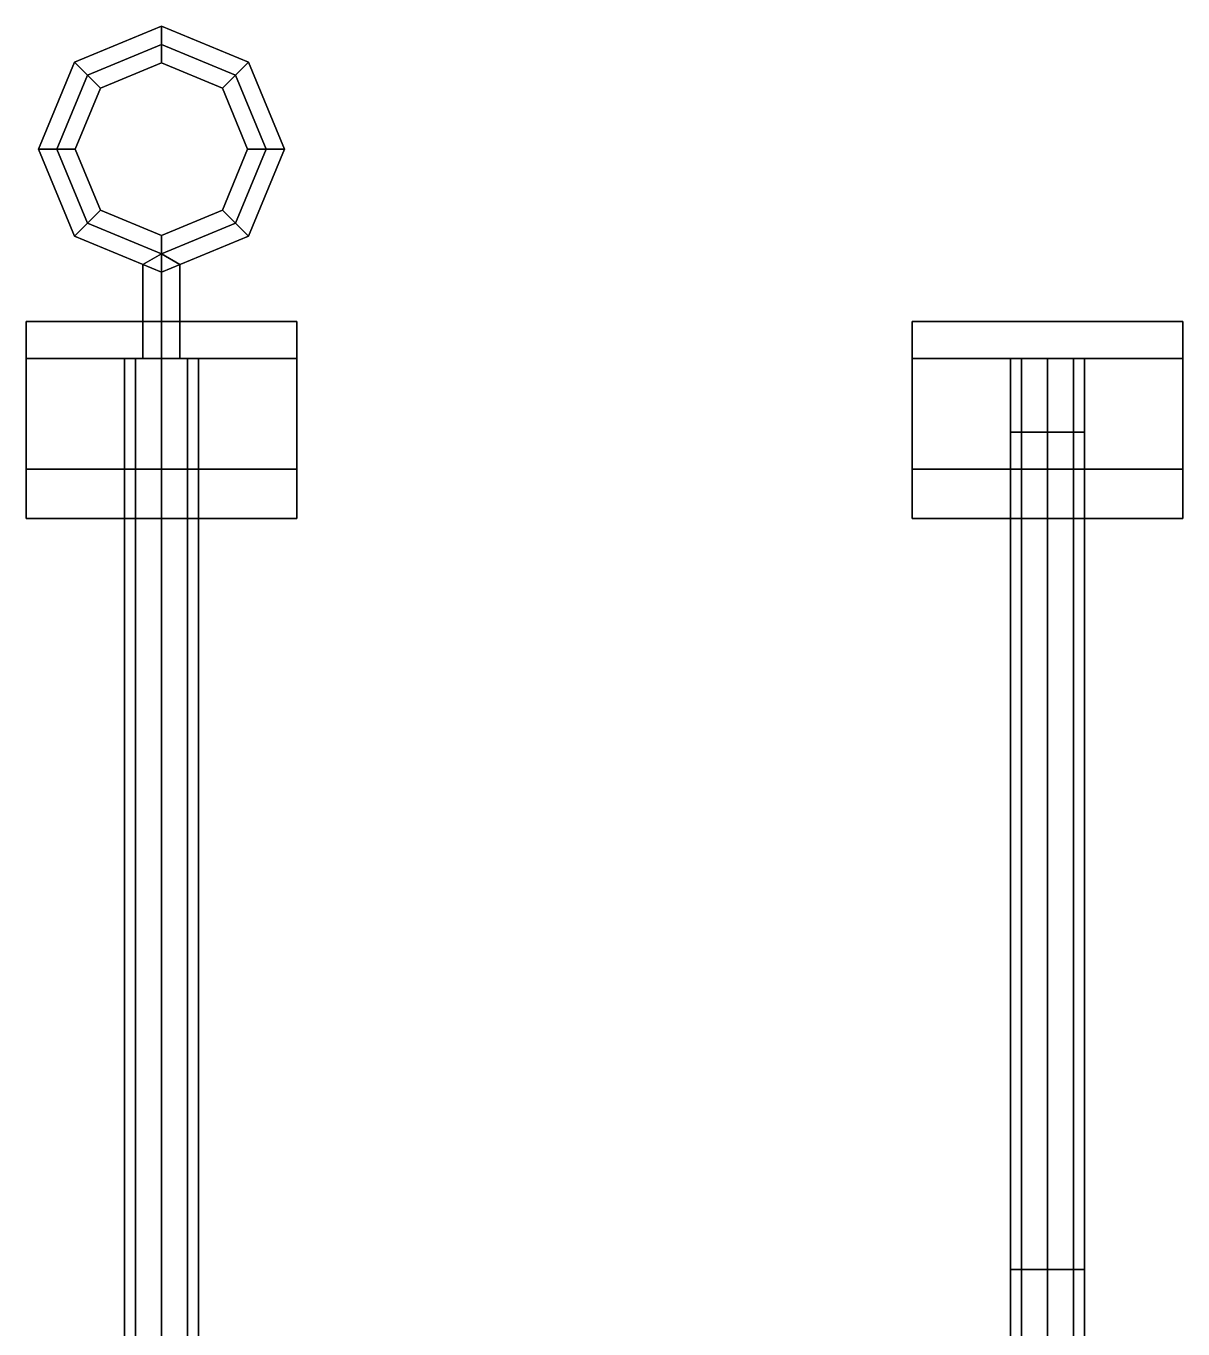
# Model space of a CAD drawing. Header units: millimetres. Extents: x -0.65 to 1, y -1.13 to 8.58.
# Drawn here: x -0.47 to 0.47, y 0.982 to 2.04 of the extents above; entities that cross this region are included whole.
import ezdxf

# ---------------------------------------------------------------- set-up
doc = ezdxf.new("R2010")
doc.units = ezdxf.units.MM
doc.layers.add('trail1', color=5, linetype='Continuous')
doc.layers.add('trail2', color=3, linetype='Continuous')

msp = doc.modelspace()

# ---------------------------------------------------------------- linework, layer by layer
at = {"layer": 'trail1'}
for points in [[(0.25, 1.8, 0.25), (0.25, 1.68, 0.17), (0.25, 1.64, 0.2), (0.25, 1.77, 0.28)], [(0.47, 1.77, 0.28), (0.47, 1.8, 0.25), (0.25, 1.8, 0.25), (0.25, 1.77, 0.28)], [(0.47, 1.8, 0.25), (0.47, 1.68, 0.17), (0.25, 1.68, 0.17), (0.25, 1.8, 0.25)], [(0.47, 1.64, 0.2), (0.47, 1.68, 0.17), (0.47, 1.8, 0.25), (0.47, 1.77, 0.28)], [(0.25, 1.77, 0.28), (0.25, 1.64, 0.2), (0.47, 1.64, 0.2), (0.47, 1.77, 0.28)], [(0.3388, 1.77, 0.3312), (0.33, 1.77, 0.31), (0.33, 0.18, 0.31), (0.3388, 0.18, 0.3312)], [(0.33, 1.77, 0.31), (0.3388, 1.77, 0.2888), (0.3388, 0.18, 0.2888), (0.33, 0.18, 0.31)], [(0.33, 1.77, 0.31), (0.3812, 1.77, 0.3312), (0.39, 1.77, 0.31), (0.3388, 1.77, 0.2888)], [(0.3388, 1.77, 0.3312), (0.36, 1.77, 0.34), (0.3812, 1.77, 0.3312), (0.33, 1.77, 0.31)], [(0.36, 1.77, 0.34), (0.3388, 1.77, 0.3312), (0.3388, 0.18, 0.3312), (0.36, 0.18, 0.34)], [(0.3388, 1.77, 0.2888), (0.36, 1.77, 0.28), (0.36, 0.18, 0.28), (0.3388, 0.18, 0.2888)], [(0.3388, 1.77, 0.2888), (0.39, 1.77, 0.31), (0.3812, 1.77, 0.2888), (0.36, 1.77, 0.28)], [(0.3812, 1.77, 0.3312), (0.36, 1.77, 0.34), (0.36, 0.18, 0.34), (0.3812, 0.18, 0.3312)], [(0.36, 1.77, 0.28), (0.3812, 1.77, 0.2888), (0.3812, 0.18, 0.2888), (0.36, 0.18, 0.28)], [(0.39, 1.77, 0.31), (0.3812, 1.77, 0.3312), (0.3812, 0.18, 0.3312), (0.39, 0.18, 0.31)], [(0.3812, 1.77, 0.2888), (0.39, 1.77, 0.31), (0.39, 0.18, 0.31), (0.3812, 0.18, 0.2888)], [(0.3388, 1.71, 0.3912), (0.33, 1.71, 0.37), (0.33, 1.03, 0.37), (0.3388, 1.03, 0.3912)], [(0.33, 1.71, 0.37), (0.3388, 1.71, 0.3488), (0.3388, 1.03, 0.3488), (0.33, 1.03, 0.37)], [(0.3388, 1.71, 0.3912), (0.36, 1.71, 0.4), (0.3812, 1.71, 0.3912), (0.33, 1.71, 0.37)], [(0.33, 1.71, 0.37), (0.3812, 1.71, 0.3912), (0.39, 1.71, 0.37), (0.3388, 1.71, 0.3488)], [(0.36, 1.71, 0.4), (0.3388, 1.71, 0.3912), (0.3388, 1.03, 0.3912), (0.36, 1.03, 0.4)], [(0.3388, 1.71, 0.3488), (0.36, 1.71, 0.34), (0.36, 1.03, 0.34), (0.3388, 1.03, 0.3488)], [(0.3388, 1.71, 0.3488), (0.39, 1.71, 0.37), (0.3812, 1.71, 0.3488), (0.36, 1.71, 0.34)], [(0.3812, 1.71, 0.3912), (0.36, 1.71, 0.4), (0.36, 1.03, 0.4), (0.3812, 1.03, 0.3912)], [(0.36, 1.71, 0.34), (0.3812, 1.71, 0.3488), (0.3812, 1.03, 0.3488), (0.36, 1.03, 0.34)], [(0.39, 1.71, 0.37), (0.3812, 1.71, 0.3912), (0.3812, 1.03, 0.3912), (0.39, 1.03, 0.37)], [(0.3812, 1.71, 0.3488), (0.39, 1.71, 0.37), (0.39, 1.03, 0.37), (0.3812, 1.03, 0.3488)], [(0.25, 1.64, 0.2), (0.25, 1.68, 0.17), (0.47, 1.68, 0.17), (0.47, 1.64, 0.2)], [(0.33, 1.03, 0.37), (0.3812, 1.03, 0.3488), (0.39, 1.03, 0.37), (0.3388, 1.03, 0.3912)], [(0.3388, 1.03, 0.3488), (0.36, 1.03, 0.34), (0.3812, 1.03, 0.3488), (0.33, 1.03, 0.37)], [(0.3388, 1.03, 0.3912), (0.39, 1.03, 0.37), (0.3812, 1.03, 0.3912), (0.36, 1.03, 0.4)]]:
    msp.add_3dface(points, dxfattribs=at)
at = {"layer": 'trail2'}
for points in [[(-0.36, 2.025, 0.325), (-0.36, 2.04, 0.31), (-0.4307, 2.0107, 0.31), (-0.4201, 2.0001, 0.325)], [(-0.36, 2.04, 0.31), (-0.36, 2.025, 0.295), (-0.4201, 2.0001, 0.295), (-0.4307, 2.0107, 0.31)], [(-0.2999, 2.0001, 0.325), (-0.2893, 2.0107, 0.31), (-0.36, 2.04, 0.31), (-0.36, 2.025, 0.325)], [(-0.2893, 2.0107, 0.31), (-0.2999, 2.0001, 0.295), (-0.36, 2.025, 0.295), (-0.36, 2.04, 0.31)], [(-0.36, 2.025, 0.295), (-0.36, 2.01, 0.31), (-0.4095, 1.9895, 0.31), (-0.4201, 2.0001, 0.295)], [(-0.36, 2.01, 0.31), (-0.36, 2.025, 0.325), (-0.4201, 2.0001, 0.325), (-0.4095, 1.9895, 0.31)], [(-0.2999, 2.0001, 0.295), (-0.3105, 1.9895, 0.31), (-0.36, 2.01, 0.31), (-0.36, 2.025, 0.295)], [(-0.3105, 1.9895, 0.31), (-0.2999, 2.0001, 0.325), (-0.36, 2.025, 0.325), (-0.36, 2.01, 0.31)], [(-0.4201, 2.0001, 0.325), (-0.4307, 2.0107, 0.31), (-0.46, 1.94, 0.31), (-0.445, 1.94, 0.325)], [(-0.4307, 2.0107, 0.31), (-0.4201, 2.0001, 0.295), (-0.445, 1.94, 0.295), (-0.46, 1.94, 0.31)], [(-0.275, 1.94, 0.325), (-0.26, 1.94, 0.31), (-0.2893, 2.0107, 0.31), (-0.2999, 2.0001, 0.325)], [(-0.26, 1.94, 0.31), (-0.275, 1.94, 0.295), (-0.2999, 2.0001, 0.295), (-0.2893, 2.0107, 0.31)], [(-0.4201, 2.0001, 0.295), (-0.4095, 1.9895, 0.31), (-0.43, 1.94, 0.31), (-0.445, 1.94, 0.295)], [(-0.4095, 1.9895, 0.31), (-0.4201, 2.0001, 0.325), (-0.445, 1.94, 0.325), (-0.43, 1.94, 0.31)], [(-0.275, 1.94, 0.295), (-0.29, 1.94, 0.31), (-0.3105, 1.9895, 0.31), (-0.2999, 2.0001, 0.295)], [(-0.29, 1.94, 0.31), (-0.275, 1.94, 0.325), (-0.2999, 2.0001, 0.325), (-0.3105, 1.9895, 0.31)], [(-0.445, 1.94, 0.325), (-0.46, 1.94, 0.31), (-0.4307, 1.8693, 0.31), (-0.4201, 1.8799, 0.325)], [(-0.46, 1.94, 0.31), (-0.445, 1.94, 0.295), (-0.4201, 1.8799, 0.295), (-0.4307, 1.8693, 0.31)], [(-0.445, 1.94, 0.295), (-0.43, 1.94, 0.31), (-0.4095, 1.8905, 0.31), (-0.4201, 1.8799, 0.295)], [(-0.43, 1.94, 0.31), (-0.445, 1.94, 0.325), (-0.4201, 1.8799, 0.325), (-0.4095, 1.8905, 0.31)], [(-0.2999, 1.8799, 0.295), (-0.3105, 1.8905, 0.31), (-0.29, 1.94, 0.31), (-0.275, 1.94, 0.295)], [(-0.3105, 1.8905, 0.31), (-0.2999, 1.8799, 0.325), (-0.275, 1.94, 0.325), (-0.29, 1.94, 0.31)], [(-0.2999, 1.8799, 0.325), (-0.2893, 1.8693, 0.31), (-0.26, 1.94, 0.31), (-0.275, 1.94, 0.325)], [(-0.2893, 1.8693, 0.31), (-0.2999, 1.8799, 0.295), (-0.275, 1.94, 0.295), (-0.26, 1.94, 0.31)], [(-0.4201, 1.8799, 0.295), (-0.4095, 1.8905, 0.31), (-0.36, 1.87, 0.31), (-0.36, 1.855, 0.295)], [(-0.4095, 1.8905, 0.31), (-0.4201, 1.8799, 0.325), (-0.36, 1.855, 0.325), (-0.36, 1.87, 0.31)], [(-0.36, 1.855, 0.295), (-0.36, 1.87, 0.31), (-0.3105, 1.8905, 0.31), (-0.2999, 1.8799, 0.295)], [(-0.36, 1.87, 0.31), (-0.36, 1.855, 0.325), (-0.2999, 1.8799, 0.325), (-0.3105, 1.8905, 0.31)], [(-0.4201, 1.8799, 0.325), (-0.4307, 1.8693, 0.31), (-0.36, 1.84, 0.31), (-0.36, 1.855, 0.325)], [(-0.4307, 1.8693, 0.31), (-0.4201, 1.8799, 0.295), (-0.36, 1.855, 0.295), (-0.36, 1.84, 0.31)], [(-0.36, 1.855, 0.325), (-0.36, 1.84, 0.31), (-0.2893, 1.8693, 0.31), (-0.2999, 1.8799, 0.325)], [(-0.36, 1.84, 0.31), (-0.36, 1.855, 0.295), (-0.2999, 1.8799, 0.295), (-0.2893, 1.8693, 0.31)], [(-0.36, 1.855, 0.325), (-0.375, 1.8462, 0.31), (-0.375, 1.77, 0.31), (-0.36, 1.77, 0.325)], [(-0.375, 1.8462, 0.31), (-0.36, 1.855, 0.295), (-0.36, 1.77, 0.295), (-0.375, 1.77, 0.31)], [(-0.345, 1.8462, 0.31), (-0.36, 1.855, 0.325), (-0.36, 1.77, 0.325), (-0.345, 1.77, 0.31)], [(-0.36, 1.855, 0.295), (-0.345, 1.8462, 0.31), (-0.345, 1.77, 0.31), (-0.36, 1.77, 0.295)], [(-0.47, 1.8, 0.25), (-0.47, 1.68, 0.17), (-0.47, 1.64, 0.2), (-0.47, 1.77, 0.28)], [(-0.25, 1.8, 0.25), (-0.25, 1.68, 0.17), (-0.47, 1.68, 0.17), (-0.47, 1.8, 0.25)], [(-0.25, 1.77, 0.28), (-0.25, 1.8, 0.25), (-0.47, 1.8, 0.25), (-0.47, 1.77, 0.28)], [(-0.25, 1.64, 0.2), (-0.25, 1.68, 0.17), (-0.25, 1.8, 0.25), (-0.25, 1.77, 0.28)], [(-0.47, 1.77, 0.28), (-0.47, 1.64, 0.2), (-0.25, 1.64, 0.2), (-0.25, 1.77, 0.28)], [(-0.39, 1.77, 0.31), (-0.3388, 1.77, 0.3312), (-0.33, 1.77, 0.31), (-0.3812, 1.77, 0.2888)], [(-0.3812, 1.77, 0.3312), (-0.36, 1.77, 0.34), (-0.3388, 1.77, 0.3312), (-0.39, 1.77, 0.31)], [(-0.39, 1.77, 0.31), (-0.3812, 1.77, 0.2888), (-0.3812, 0.18, 0.2888), (-0.39, 0.18, 0.31)], [(-0.3812, 1.77, 0.3312), (-0.39, 1.77, 0.31), (-0.39, 0.18, 0.31), (-0.3812, 0.18, 0.3312)], [(-0.3812, 1.77, 0.2888), (-0.33, 1.77, 0.31), (-0.3388, 1.77, 0.2888), (-0.36, 1.77, 0.28)], [(-0.3812, 1.77, 0.2888), (-0.36, 1.77, 0.28), (-0.36, 0.18, 0.28), (-0.3812, 0.18, 0.2888)], [(-0.36, 1.77, 0.34), (-0.3812, 1.77, 0.3312), (-0.3812, 0.18, 0.3312), (-0.36, 0.18, 0.34)], [(-0.36, 1.77, 0.28), (-0.3388, 1.77, 0.2888), (-0.3388, 0.18, 0.2888), (-0.36, 0.18, 0.28)], [(-0.3388, 1.77, 0.3312), (-0.36, 1.77, 0.34), (-0.36, 0.18, 0.34), (-0.3388, 0.18, 0.3312)], [(-0.3388, 1.77, 0.2888), (-0.33, 1.77, 0.31), (-0.33, 0.18, 0.31), (-0.3388, 0.18, 0.2888)], [(-0.33, 1.77, 0.31), (-0.3388, 1.77, 0.3312), (-0.3388, 0.18, 0.3312), (-0.33, 0.18, 0.31)], [(-0.47, 1.64, 0.2), (-0.47, 1.68, 0.17), (-0.25, 1.68, 0.17), (-0.25, 1.64, 0.2)]]:
    msp.add_3dface(points, dxfattribs=at)

doc.saveas('drawing.dxf')
